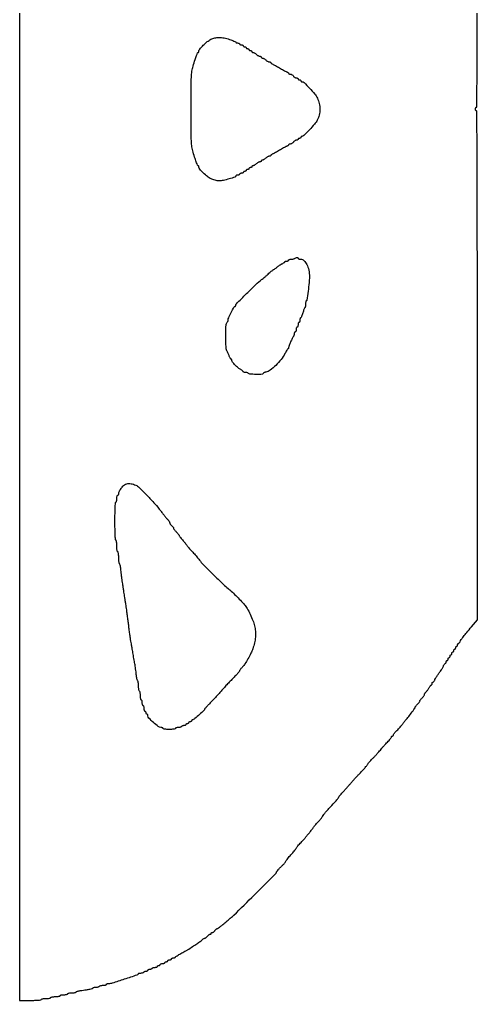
# Model space of a CAD drawing. Extents: x 0 to 485, y 25 to 1913.
# Drawn here: x 0 to 485, y 25 to 1064 of the extents above; entities that cross this region are included whole.
import ezdxf

# ---------------------------------------------------------------- set-up
doc = ezdxf.new("R2010")
doc.units = 0

msp = doc.modelspace()

# ---------------------------------------------------------------- linework, layer by layer
msp.add_lwpolyline([(0, 1913), (0, 969), (0, 25), (11.5, 25, 0.00681), (16.244636, 25.064625, 0.014876), (19.875, 25.271739, 0.010078), (22.617971, 25.566068, 0.377473), (23, 26, -0.322437), (23.280551, 26.389817, -0.031449), (24.46875, 26.70625, -0.03053), (26.083446, 26.927795, -0.01883), (28, 27, 0.01883), (29.916554, 27.072205, 0.03053), (31.53125, 27.29375, 0.031449), (32.719449, 27.610183, 0.322437), (33, 28, -0.322437), (33.280551, 28.389817, -0.031449), (34.46875, 28.70625, -0.03053), (36.083446, 28.927795, -0.01883), (38, 29, 0.01883), (39.916554, 29.072205, 0.03053), (41.53125, 29.29375, 0.031449), (42.719449, 29.610183, 0.322437), (43, 30, -0.295869), (43.251055, 30.387127, -0.04382), (44.175, 30.70625, -0.037669), (45.467056, 30.92761, -0.023598), (47, 31, 0.023598), (48.532944, 31.07239, 0.037669), (49.825, 31.29375, 0.04382), (50.748945, 31.612873, 0.295869), (51, 32, -0.31052), (51.267028, 32.388512, -0.036969), (52.321875, 32.70625, -0.033738), (53.775243, 32.927717, -0.020945), (55.5, 33, 0.018816), (57.2249, 33.064934, 0.030508), (58.678125, 33.264171, 0.03141), (59.747613, 33.548732, 0.32252), (60, 33.899306, -0.286345), (60.238615, 34.2818, -0.030669), (61.248437, 34.701557, -0.030363), (62.621338, 35.084356, -0.019538), (64.25, 35.367516, 0.002795), (70.904818, 36.29623, 0.014641), (74.545865, 36.934481, 0.021698), (76.76345, 37.491755, 0.183942), (77.565285, 38.105633, -0.154257), (77.966231, 38.45104, -0.037589), (78.802241, 38.73728, -0.034995), (79.856191, 38.934267, -0.028711), (81, 39, 0.032024), (82.14853, 39.073638, 0.037579), (83.216936, 39.29375, 0.04093), (84.068924, 39.614552, 0.144823), (84.5, 40, -0.159713), (84.95866, 40.386693, -0.035556), (85.947275, 40.70625, -0.033489), (87.196361, 40.926586, -0.026918), (88.559017, 41, 0.027497), (89.877484, 41.072564, 0.043243), (90.989211, 41.29375, 0.053437), (91.770364, 41.614478, 0.275259), (92, 42, -0.242191), (92.196933, 42.382718, -0.068935), (92.807812, 42.702834, -0.052799), (93.696681, 42.919914, -0.034579), (94.75, 42.988372, 0.077473), (98.522754, 43.560143, 0.00338), (111.244019, 47.660453, 0.001571), (124.602074, 52.112515, 0.211263), (125.833333, 53.239602, -0.179462), (126.116918, 53.533065, -0.043021), (126.76131, 53.776633, -0.038805), (127.59727, 53.944195, -0.030071), (128.524316, 54, 0.038918), (129.472092, 54.073882, 0.042177), (130.370954, 54.29375, 0.046287), (131.098224, 54.615662, 0.127689), (131.5, 55, -0.111412), (131.876024, 55.383556, -0.050262), (132.50665, 55.70625, -0.046318), (133.270704, 55.925923, -0.046881), (134.059017, 56, 0.049547), (134.801778, 56.073784, 0.069539), (135.429836, 56.29375, 0.089706), (135.852535, 56.618213, 0.186414), (136, 57, -0.186414), (136.147465, 57.381787, -0.089706), (136.570164, 57.70625, -0.069539), (137.198222, 57.926216, -0.049547), (137.940983, 58, 0.046881), (138.729296, 58.074077, 0.046318), (139.49335, 58.29375, 0.050262), (140.123976, 58.616444, 0.111412), (140.5, 59, -0.130646), (140.906663, 59.384508, -0.045439), (141.653525, 59.70625, -0.041396), (142.57934, 59.926158, -0.037634), (143.559017, 60, 0.039081), (144.49372, 60.07317, 0.058208), (145.282961, 60.29375, 0.076538), (145.820624, 60.617207, 0.222681), (146, 61, -0.148195), (146.115568, 61.381354, -0.098894), (146.440625, 61.70625, -0.082425), (146.926543, 61.925306, -0.064853), (147.5, 62, 0.064853), (148.073457, 62.074694, 0.082425), (148.559375, 62.29375, 0.098894), (148.884432, 62.618646, 0.148195), (149, 63, -0.226478), (149.182831, 63.382936, -0.074992), (149.734375, 63.70625, -0.057076), (150.542644, 63.926884, -0.038131), (151.5, 64, 0.038131), (152.457356, 64.073116, 0.057076), (153.265625, 64.29375, 0.074992), (153.817169, 64.617064, 0.226478), (154, 65, -0.148195), (154.115568, 65.381354, -0.098894), (154.440625, 65.70625, -0.082425), (154.926543, 65.925306, -0.064853), (155.5, 66, 0.064853), (156.073457, 66.074694, 0.082425), (156.559375, 66.29375, 0.098894), (156.884432, 66.618646, 0.148195), (157, 67, -0.191087), (157.151477, 67.381882, -0.088204), (157.5875, 67.70625, -0.068025), (158.234582, 67.926307, -0.048028), (159, 68, 0.048028), (159.765418, 68.073693, 0.068025), (160.4125, 68.29375, 0.088204), (160.848523, 68.618118, 0.191087), (161, 69, -0.184457), (161.145793, 69.38175, -0.090315), (161.563021, 69.70625, -0.070178), (162.183242, 69.926177, -0.050201), (162.916667, 70, 0.042456), (163.674665, 70.064479, 0.050093), (164.368229, 70.256295, 0.057488), (164.90246, 70.537671, 0.152731), (165.166667, 70.872494, -0.148167), (165.529298, 71.340581, -0.009339), (166.985073, 72.333961, -0.013098), (168.800252, 73.456681, -0.00932), (170.888902, 74.622494, 0.001964), (173.070193, 75.798272, 0.002178), (175.168075, 76.951622, 0.002017), (176.949748, 77.950688, 0.011296), (177.888902, 78.510688, 0.003974), (183.203957, 81.904138, 0.006022), (187.767192, 84.947674, 0.006141), (191.381394, 87.487392, 0.031311), (193.279447, 89.045718, -0.023636), (194.162587, 89.793755, -0.02641), (195.081318, 90.42593, -0.027063), (195.912149, 90.875262, -0.110865), (196.467802, 91, 0.128378), (196.985296, 91.135096, 0.039468), (197.661541, 91.5875, 0.036577), (198.367927, 92.234606, 0.032893), (199, 93, -0.038332), (199.646083, 93.765268, -0.039803), (200.393849, 94.4125, -0.043072), (201.128761, 94.860855, -0.115942), (201.720759, 95, 0.07663), (202.209482, 95.075344, 0.089631), (202.624223, 95.29375, 0.10076), (202.901479, 95.618634, 0.127083), (203, 96, -0.127083), (203.098521, 96.381366, -0.10076), (203.375777, 96.70625, -0.089631), (203.790518, 96.924656, -0.07663), (204.279241, 97, 0.115942), (204.871239, 97.139145, 0.043072), (205.606151, 97.5875, 0.039803), (206.353917, 98.234732, 0.038332), (207, 99, -0.023368), (207.608197, 99.765712, -0.029286), (208.243617, 100.4125, -0.029946), (208.823126, 100.877148, -0.155219), (209.209328, 101, 0.147339), (210.044553, 101.251585, 0.016611), (211.675159, 102.411674, 0.01207), (214.141951, 104.389091, 0.002487), (218.387125, 108, -0.002335), (220.04766, 109.413305, -0.002574), (221.668516, 110.765625, -0.002394), (223.064496, 111.906995, -0.013108), (223.837495, 112.5, 0.038248), (226.930771, 115.130013, 0.000337), (248.804307, 136.845129, 0.000074), (271.668693, 159.581286, 0.199605), (272, 160.378129, -0.164144), (272.30855, 161.292681, -0.012823), (273.943891, 163.329841, -0.01707), (276.017361, 165.618067, -0.014592), (278.350532, 167.886249, 0.020856), (279.537887, 169.069812, 0.01558), (280.748528, 170.466586, 0.015815), (281.808036, 171.856411, 0.034279), (282.511047, 173, -0.039406), (283.310331, 174.270843, -0.010418), (284.784383, 176.166096, -0.010506), (286.557418, 178.258866, -0.010621), (288.410514, 180.267559, 0.009831), (290.16871, 182.167356, 0.013912), (291.651839, 183.93097, 0.009969), (292.802888, 185.440517, 0.159206), (293, 186.043875, -0.157797), (293.192195, 186.637704, -0.011404), (294.248437, 188.030495, -0.015086), (295.621966, 189.655229, -0.010803), (297.25, 191.390286, 0.003787), (298.987109, 193.190295, 0.003817), (300.692187, 195.011755, 0.003724), (302.153754, 196.621057, 0.015371), (303, 197.627514, -0.00203), (303.747744, 198.566579, -0.000781), (304.79375, 199.865171, -0.000773), (305.932942, 201.270494, -0.000952), (307, 202.577587, 0.004925), (308.102775, 203.950557, 0.003186), (309.353125, 205.560054, 0.003203), (310.554872, 207.148475, 0.006053), (311.5, 208.446984, -0.014865), (312.488362, 209.755783, -0.007067), (313.833678, 211.383603, -0.006998), (315.289088, 213.04705, -0.009859), (316.635926, 214.485534, 0.013332), (317.922571, 215.878998, 0.011615), (319.19534, 217.403427, 0.011759), (320.282157, 218.836264, 0.033515), (320.945182, 219.897573, -0.042284), (322.148839, 221.751223, -0.013607), (324.231313, 224.286557, -0.007942), (327.619964, 228.067499, -0.001616), (333.75, 234.6496, 0.007681), (335.378412, 236.441189, 0.011228), (336.751562, 238.071767, 0.006859), (337.84331, 239.467685, 0.163949), (338, 239.932702, -0.16182), (338.155309, 240.400015, -0.006637), (339.248438, 241.82315, -0.010971), (340.621583, 243.486186, -0.007502), (342.25, 245.316275, 0.002022), (344.167131, 247.42386, 0.001215), (346.426563, 249.94028, 0.001216), (348.661553, 252.453954, 0.002123), (350.5, 254.549654, -0.003748), (352.421909, 256.72618, -0.001755), (354.940625, 259.516077, -0.001739), (357.602016, 262.422918, -0.002439), (360, 264.99852, 0.002653), (364.22267, 269.537856, 0.008928), (366.915976, 272.571063, 0.007261), (368.736259, 274.759864, 0.171454), (369, 275.506384, -0.181562), (369.118622, 275.822288, -0.002701), (370.450808, 277.329537, -0.006936), (372.045943, 279.065681, -0.004478), (373.93892, 281.033872, 0.005956), (376.071915, 283.264787, 0.004297), (378.399662, 285.801554, 0.00434), (380.571347, 288.2519, 0.009391), (382.18892, 290.181265, -0.008503), (383.761395, 292.063622, -0.004471), (385.775808, 294.351642, -0.004447), (387.881647, 296.65919, -0.006825), (389.75, 298.616031, 0.011006), (391.37801, 300.349937, 0.015322), (392.751563, 301.976518, 0.011705), (393.805801, 303.371371, 0.157226), (394, 303.973684, -0.096416), (394.076245, 304.365406, -0.09729), (394.29375, 304.69852, -0.098538), (394.6184, 304.921552, -0.101724), (395, 305, 0.107021), (395.381532, 305.08261, 0.099487), (395.70625, 305.31678, 0.09588), (395.923949, 305.666715, 0.091591), (396, 306.078401, -0.153744), (396.191757, 306.687287, -0.015566), (397.111029, 307.918553, -0.018337), (398.333631, 309.343482, -0.013612), (399.782227, 310.828401, 0.012783), (401.407908, 312.489326, 0.008797), (403.167548, 314.449593, 0.008875), (404.795098, 316.396958, 0.017837), (405.995512, 318, -0.006882), (407.006279, 319.413287, -0.007375), (408.032965, 320.765625, -0.00704), (408.947811, 321.901134, -0.034183), (409.517698, 322.5, 0.043719), (411.308864, 324.45549, 0.004966), (414.913447, 329.254073, 0.002031), (418.690334, 334.431327, 0.157842), (419, 335.387826, -0.152123), (419.12477, 335.788433, -0.014719), (419.734375, 336.618753, -0.017628), (420.542479, 337.582096, -0.01304), (421.5, 338.590909, 0.016788), (422.457284, 339.614727, 0.02138), (423.265625, 340.62358, 0.019947), (423.859613, 341.50525, 0.139131), (424, 342, -0.139131), (424.140387, 342.49475, -0.019947), (424.734375, 343.37642, -0.02138), (425.542716, 344.385273, -0.016788), (426.5, 345.409091, 0.021612), (427.457036, 346.452642, 0.025505), (428.265625, 347.5208, 0.025656), (428.845883, 348.476504, 0.124224), (429, 349.08725, -0.105017), (429.119728, 349.651001, -0.035652), (429.516068, 350.394405, -0.033606), (430.084521, 351.176894, -0.03283), (430.756828, 351.882705, 0.033499), (431.531017, 352.697653, 0.016269), (432.412407, 353.832732, 0.016056), (433.256847, 355.078771, 0.022277), (433.925808, 356.25, -0.022283), (434.527331, 357.303134, -0.030191), (435.167252, 358.192187, -0.030657), (435.76224, 358.836608, -0.193348), (436.16898, 359, 0.175242), (436.486095, 359.114665, 0.093006), (436.755888, 359.440625, 0.073221), (436.938489, 359.926133, 0.05344), (437, 360.5, -0.05344), (437.061511, 361.073867, -0.073221), (437.244112, 361.559375, -0.093006), (437.513905, 361.885335, -0.175242), (437.83102, 362, 0.193661), (438.237359, 362.163516, 0.030769), (438.830531, 362.807812, 0.030271), (439.468013, 363.696865, 0.022334), (440.066647, 364.75, -0.017558), (441.46423, 367.264243, -0.010245), (443.30503, 370.181283, -0.009988), (445.172011, 372.890411, -0.029754), (446.593401, 374.637842, 0.0452), (447.099399, 375.300667, 0.01386), (447.741004, 376.385831, 0.013747), (448.395201, 377.646265, 0.014641), (448.964721, 378.914829, -0.022715), (449.518289, 380.096434, -0.031641), (450.125364, 381.093731, -0.032626), (450.703832, 381.815992, -0.210601), (451.12132, 382, 0.166853), (451.456528, 382.115064, 0.095179), (451.741888, 382.440625, 0.076039), (451.934793, 382.92625, 0.056643), (452, 383.5, -0.064853), (452.074694, 384.073457, -0.082425), (452.29375, 384.559375, -0.098894), (452.618646, 384.884432, -0.148195), (453, 385, 0.148195), (453.381354, 385.115568, 0.098894), (453.70625, 385.440625, 0.082425), (453.925306, 385.926543, 0.064853), (454, 386.5, -0.064853), (454.074694, 387.073457, -0.082425), (454.29375, 387.559375, -0.098894), (454.618646, 387.884432, -0.148195), (455, 388, 0.148195), (455.381354, 388.115568, 0.098894), (455.70625, 388.440625, 0.082425), (455.925306, 388.926543, 0.064853), (456, 389.5, -0.064853), (456.074694, 390.073457, -0.082425), (456.29375, 390.559375, -0.098894), (456.618646, 390.884432, -0.148195), (457, 391, 0.148195), (457.381354, 391.115568, 0.098894), (457.70625, 391.440625, 0.082425), (457.925306, 391.926543, 0.064853), (458, 392.5, -0.064853), (458.074694, 393.073457, -0.082425), (458.29375, 393.559375, -0.098894), (458.618646, 393.884432, -0.148195), (459, 394, 0.148195), (459.381354, 394.115568, 0.098894), (459.70625, 394.440625, 0.082425), (459.925306, 394.926543, 0.064853), (460, 395.5, -0.064853), (460.074694, 396.073457, -0.082425), (460.29375, 396.559375, -0.098894), (460.618646, 396.884432, -0.148195), (461, 397, 0.148195), (461.381354, 397.115568, 0.098894), (461.70625, 397.440625, 0.082425), (461.925306, 397.926543, 0.064853), (462, 398.5, -0.064853), (462.074694, 399.073457, -0.082425), (462.29375, 399.559375, -0.098894), (462.618646, 399.884432, -0.148195), (463, 400, 0.148195), (463.381354, 400.115568, 0.098894), (463.70625, 400.440625, 0.082425), (463.925306, 400.926543, 0.064853), (464, 401.5, -0.054525), (464.062762, 402.073827, -0.074197), (464.248861, 402.559375, -0.093793), (464.523936, 402.885184, -0.172323), (464.847186, 403, 0.160737), (465.234635, 403.127858, 0.046361), (465.710712, 403.554039, 0.041464), (466.189277, 404.164204, 0.03396), (466.597186, 404.886089, -0.040916), (467.893457, 407.107503, -0.012101), (470.228667, 410.282136, -0.008929), (473.670079, 414.570453, -0.003151), (478.75, 420.596299), (485, 427.915998), (485, 697.457999, 0.000241), (484.942674, 816.505777, 0.000687), (484.749073, 899.3645, 0.000027), (484.496338, 966.505554, 0.413096), (484, 967, -0.191087), (483.618118, 967.151477, -0.088204), (483.29375, 967.5875, -0.068025), (483.073693, 968.234582, -0.048028), (483, 969, -0.048028), (483.073693, 969.765418, -0.068025), (483.29375, 970.4125, -0.088204), (483.618118, 970.848523, -0.191087), (484, 971, 0.413096), (484.496338, 971.494446, 0.000027), (484.749073, 1038.6355, 0.000687), (484.942674, 1121.494223, 0.000241)], format="xyb")
for points in [[(222.479001, 1042.859307, -0.011137), (224.978311, 1041.976711, -0.017362), (227.084457, 1041.095021, -0.011794), (228.741259, 1040.284927, -0.280109), (229, 1039.859307, 0.215098), (229.14827, 1039.530596, 0.079545), (229.5875, 1039.252421, 0.0605), (230.23425, 1039.062972, 0.041049), (231, 1039, -0.048028), (231.765418, 1038.926307, -0.068025), (232.4125, 1038.70625, -0.088204), (232.848523, 1038.381882, -0.191087), (233, 1038, 0.191087), (233.151477, 1037.618118, 0.088204), (233.5875, 1037.29375, 0.068025), (234.234582, 1037.073693, 0.048028), (235, 1037, -0.048028), (235.765418, 1036.926307, -0.068025), (236.4125, 1036.70625, -0.088204), (236.848523, 1036.381882, -0.191087), (237, 1036, 0.148195), (237.115568, 1035.618646, 0.098894), (237.440625, 1035.29375, 0.082425), (237.926543, 1035.074694, 0.064853), (238.5, 1035, -0.064853), (239.073457, 1034.925306, -0.082425), (239.559375, 1034.70625, -0.098894), (239.884432, 1034.381354, -0.148195), (240, 1034, 0.148195), (240.115568, 1033.618646, 0.098894), (240.440625, 1033.29375, 0.082425), (240.926543, 1033.074694, 0.064853), (241.5, 1033, -0.064853), (242.073457, 1032.925306, -0.082425), (242.559375, 1032.70625, -0.098894), (242.884432, 1032.381354, -0.148195), (243, 1032, 0.148195), (243.115568, 1031.618646, 0.098894), (243.440625, 1031.29375, 0.082425), (243.926543, 1031.074694, 0.064853), (244.5, 1031, -0.064853), (245.073457, 1030.925306, -0.082425), (245.559375, 1030.70625, -0.098894), (245.884432, 1030.381354, -0.148195), (246, 1030, 0.130232), (246.101042, 1029.618647, 0.100668), (246.385235, 1029.29375, 0.088576), (246.810359, 1029.07524, 0.07466), (247.311439, 1029, -0.101307), (247.95967, 1028.867297, -0.030131), (248.868249, 1028.4125, -0.028874), (249.851416, 1027.765446, -0.027562), (250.769625, 1027, 0.032092), (251.70485, 1026.23461, 0.031223), (252.738674, 1025.5875, 0.032799), (253.717917, 1025.136887, 0.091681), (254.458187, 1025, -0.063011), (255.047695, 1024.925413, -0.081094), (255.547092, 1024.70625, -0.098266), (255.881274, 1024.381371, -0.152058), (256, 1024, 0.130232), (256.101042, 1023.618647, 0.100668), (256.385235, 1023.29375, 0.088576), (256.810359, 1023.07524, 0.07466), (257.311439, 1023, -0.101307), (257.95967, 1022.867297, -0.030131), (258.868249, 1022.4125, -0.028874), (259.851416, 1021.765446, -0.027562), (260.769625, 1021, 0.032092), (261.70485, 1020.23461, 0.031223), (262.738674, 1019.5875, 0.032799), (263.717917, 1019.136887, 0.091681), (264.458187, 1019, -0.048666), (265.048229, 1018.942433, -0.068667), (265.547092, 1018.770651, -0.088851), (265.883066, 1018.517364, -0.189101), (266, 1018.219238, 0.209533), (266.163339, 1017.846582, 0.032077), (266.807813, 1017.324905, 0.031267), (267.696763, 1016.775178, 0.022473), (268.75, 1016.271091, -0.019248), (270.141079, 1015.6163, -0.006127), (272.160937, 1014.537156, -0.006105), (274.384023, 1013.278586, -0.006768), (276.5, 1012.007637, 0.006692), (278.542594, 1010.780347, 0.007459), (280.545313, 1009.652891, 0.006953), (282.278034, 1008.742174, 0.03849), (283.25, 1008.339152, -0.042705), (283.919617, 1008.054872, -0.051806), (284.485937, 1007.675395, -0.060306), (284.874993, 1007.263138, -0.16035), (285, 1006.883369, 0.192192), (285.134651, 1006.546005, 0.087839), (285.522652, 1006.25949, 0.06767), (286.098294, 1006.06508, 0.047678), (286.779241, 1006, -0.091287), (287.565449, 1005.855253, -0.047927), (288.459276, 1005.4125, -0.045499), (289.316802, 1004.765149, -0.052224), (290, 1004, 0.052224), (290.683198, 1003.234851, 0.045499), (291.540724, 1002.5875, 0.047927), (292.434551, 1002.144747, 0.091287), (293.220759, 1002, -0.054248), (293.901422, 1001.925933, -0.073949), (294.477348, 1001.70625, -0.093597), (294.863853, 1001.381567, -0.173062), (295, 1001, 0.148195), (295.115568, 1000.618646, 0.098894), (295.440625, 1000.29375, 0.082425), (295.926543, 1000.074694, 0.064853), (296.5, 1000, -0.064853), (297.073457, 999.925306, -0.082425), (297.559375, 999.70625, -0.098894), (297.884432, 999.381354, -0.148195), (298, 999, 0.100728), (298.077666, 998.618386, 0.098327), (298.298611, 998.29375, 0.097538), (298.628569, 998.076281, 0.097374), (299.016547, 998, -0.19578), (301.300957, 997.069862, -0.009513), (307.166767, 991.12173, -0.015485), (312.665214, 984.958268, -0.058859), (315.487038, 980.650168, -0.061812), (317.480763, 974.993073, -0.054813), (318.140726, 968.781762, -0.055577), (317.435967, 962.664455, -0.068032), (315.401495, 957.285483, -0.051849), (312.477861, 953.021681, -0.013737), (306.952421, 946.873855, -0.007663), (301.054494, 940.851111, -0.197651), (298.985541, 940, 0.100537), (298.609442, 939.923604, 0.098285), (298.289503, 939.70625, 0.097585), (298.075185, 939.38166, 0.09756), (298, 939, -0.148195), (297.884432, 938.618646, -0.098894), (297.559375, 938.29375, -0.082425), (297.073457, 938.074694, -0.064853), (296.5, 938, 0.064853), (295.926543, 937.925306, 0.082425), (295.440625, 937.70625, 0.098894), (295.115568, 937.381354, 0.148195), (295, 937, -0.173062), (294.863853, 936.618433, -0.093597), (294.477348, 936.29375, -0.073949), (293.901422, 936.074067, -0.054248), (293.220759, 936, 0.091287), (292.434551, 935.855253, 0.047927), (291.540724, 935.4125, 0.045499), (290.683198, 934.765149, 0.052224), (290, 934, -0.052224), (289.316802, 933.234851, -0.045499), (288.459276, 932.5875, -0.047927), (287.565449, 932.144747, -0.091287), (286.779241, 932, 0.047678), (286.098294, 931.93492, 0.06767), (285.522652, 931.74051, 0.087839), (285.134651, 931.453995, 0.192192), (285, 931.116631, -0.16035), (284.874993, 930.736862, -0.060306), (284.485937, 930.324605, -0.051806), (283.919617, 929.945128, -0.042705), (283.25, 929.660848, 0.03849), (282.278034, 929.257826, 0.006953), (280.545313, 928.347109, 0.007459), (278.542594, 927.219653, 0.006692), (276.5, 925.992363, -0.006768), (274.384023, 924.721414, -0.006105), (272.160937, 923.462844, -0.006127), (270.141079, 922.3837, -0.019248), (268.75, 921.728909, 0.022473), (267.696763, 921.224822, 0.031267), (266.807813, 920.675095, 0.032077), (266.163339, 920.153418, 0.209533), (266, 919.780762, -0.189101), (265.883066, 919.482636, -0.088851), (265.547092, 919.229349, -0.068667), (265.048229, 919.057567, -0.048666), (264.458187, 919, 0.091681), (263.717917, 918.863113, 0.032799), (262.738674, 918.4125, 0.031223), (261.70485, 917.76539, 0.032092), (260.769625, 917, -0.027562), (259.851416, 916.234554, -0.028874), (258.868249, 915.5875, -0.030131), (257.95967, 915.132703, -0.101307), (257.311439, 915, 0.07466), (256.810359, 914.92476, 0.088576), (256.385235, 914.70625, 0.100668), (256.101042, 914.381353, 0.130232), (256, 914, -0.152058), (255.881274, 913.618629, -0.098266), (255.547092, 913.29375, -0.081094), (255.047695, 913.074587, -0.063011), (254.458187, 913, 0.091681), (253.717917, 912.863113, 0.032799), (252.738674, 912.4125, 0.031223), (251.70485, 911.76539, 0.032092), (250.769625, 911, -0.027562), (249.851416, 910.234554, -0.028874), (248.868249, 909.5875, -0.030131), (247.95967, 909.132703, -0.101307), (247.311439, 909, 0.07466), (246.810359, 908.92476, 0.088576), (246.385235, 908.70625, 0.100668), (246.101042, 908.381353, 0.130232), (246, 908, -0.148195), (245.884432, 907.618646, -0.098894), (245.559375, 907.29375, -0.082425), (245.073457, 907.074694, -0.064853), (244.5, 907, 0.064853), (243.926543, 906.925306, 0.082425), (243.440625, 906.70625, 0.098894), (243.115568, 906.381354, 0.148195), (243, 906, -0.148195), (242.884432, 905.618646, -0.098894), (242.559375, 905.29375, -0.082425), (242.073457, 905.074694, -0.064853), (241.5, 905, 0.064853), (240.926543, 904.925306, 0.082425), (240.440625, 904.70625, 0.098894), (240.115568, 904.381354, 0.148195), (240, 904, -0.148195), (239.884432, 903.618646, -0.098894), (239.559375, 903.29375, -0.082425), (239.073457, 903.074694, -0.064853), (238.5, 903, 0.064853), (237.926543, 902.925306, 0.082425), (237.440625, 902.70625, 0.098894), (237.115568, 902.381354, 0.148195), (237, 902, -0.191087), (236.848523, 901.618118, -0.088204), (236.4125, 901.29375, -0.068025), (235.765418, 901.073693, -0.048028), (235, 901, 0.048028), (234.234582, 900.926307, 0.068025), (233.5875, 900.70625, 0.088204), (233.151477, 900.381882, 0.191087), (233, 900, -0.191087), (232.848523, 899.618118, -0.088204), (232.4125, 899.29375, -0.068025), (231.765418, 899.073693, -0.048028), (231, 899, 0.041049), (230.23425, 898.937028, 0.0605), (229.5875, 898.747579, 0.079545), (229.14827, 898.469404, 0.215098), (229, 898.140693, -0.32225), (228.148507, 896.956724, -0.009761), (222.038573, 895.037862, -0.018318), (215.83881, 893.467036, -0.052928), (211.439163, 893, -0.035221), (209.370167, 893.145925, -0.02399), (207.052228, 893.588819, -0.023969), (204.783882, 894.252641, -0.034794), (202.864947, 895.068899, -0.04957), (199.019214, 897.538255, -0.024337), (194.634974, 901.372118, -0.018687), (190.81238, 905.344092, -0.18426), (190, 907.473684, 0.047515), (189.944362, 908.057838, 0.067504), (189.778128, 908.551645, 0.087668), (189.533157, 908.884533, 0.192707), (189.24469, 909, -0.297403), (188.540214, 909.459684, -0.013801), (187.411067, 912.230971, -0.013816), (185.943064, 916.493456, -0.003497), (183.798289, 923.5, -0.036669), (182.614654, 928.874917, -0.024396), (182.017967, 935.158968, -0.010362), (181.761443, 945.351096, -0.00111), (181.708945, 969, -0.00111), (181.761443, 992.648904, -0.010362), (182.017967, 1002.841032, -0.024396), (182.614654, 1009.125083, -0.036669), (183.798289, 1014.5, -0.003497), (185.943064, 1021.506544, -0.013816), (187.411067, 1025.769029, -0.013801), (188.540214, 1028.540316, -0.297403), (189.24469, 1029, 0.192707), (189.533157, 1029.115467, 0.087668), (189.778128, 1029.448355, 0.067504), (189.944362, 1029.942162, 0.047515), (190, 1030.526316, -0.183516), (190.788354, 1032.601898, -0.017797), (194.567128, 1036.565145, -0.023557), (198.880438, 1040.3983, -0.048538), (202.646902, 1042.879022, -0.067805), (206.730283, 1044.369657, -0.053955), (211.3996, 1044.870298, -0.047184), (216.6519, 1044.368277, -0.031912)], [(295, 811, 0.234722), (295.190415, 810.616728, 0.071551), (295.773635, 810.29375, 0.054649), (296.624997, 810.073006, 0.036143), (297.633651, 810, -0.191498), (301.207434, 808.57915, -0.087914), (304.246002, 804.485991, -0.06787), (306.308993, 798.417188, -0.048074), (307, 791.246849, -0.023911), (306.709628, 785.178259, -0.007618), (305.708697, 776.186427, -0.001781), (304.455328, 766.573773, -0.375712), (303.799533, 766, 0.305134), (303.489333, 765.791259, 0.039483), (303.234863, 764.989211, 0.035182), (303.057823, 763.877822, 0.021912), (303, 762.559017, -0.021655), (302.941335, 761.205111, -0.028599), (302.76442, 759.983227, -0.028641), (302.509649, 759.018676, -0.177252), (302.198027, 758.622387, 0.14965), (301.817484, 758.188618, 0.012297), (301.226612, 756.784972, 0.015616), (300.603836, 755.038953, 0.011382), (300.017256, 753.06337, -0.014112), (299.429549, 751.12289, -0.021816), (298.802832, 749.487365, -0.017612), (298.205679, 748.234495, -0.279667), (297.819229, 748, 0.257544), (297.504312, 747.826266, 0.061544), (297.240649, 747.265625, 0.048134), (297.05959, 746.457738, 0.031079), (297, 745.5, -0.038131), (296.926884, 744.542644, -0.057076), (296.70625, 743.734375, -0.074992), (296.382936, 743.182831, -0.226478), (296, 743, 0.226478), (295.617064, 742.817169, 0.074992), (295.29375, 742.265625, 0.057076), (295.073116, 741.457356, 0.038131), (295, 740.5, -0.038131), (294.926884, 739.542644, -0.057076), (294.70625, 738.734375, -0.074992), (294.382936, 738.182831, -0.226478), (294, 738, 0.226478), (293.617064, 737.817169, 0.074992), (293.29375, 737.265625, 0.057076), (293.073116, 736.457356, 0.038131), (293, 735.5, -0.038131), (292.926884, 734.542644, -0.057076), (292.70625, 733.734375, -0.074992), (292.382936, 733.182831, -0.226478), (292, 733, 0.149454), (291.618641, 732.883405, 0.098698), (291.29375, 732.555389, 0.081991), (291.074659, 732.065097, 0.064244), (291, 731.486431, -0.048334), (290.931788, 730.782455, -0.023747), (290.717023, 729.907397, -0.023311), (290.405567, 729.012061, -0.031289), (290.036674, 728.236431, 0.015991), (288.389219, 725.02919, 0.010722), (286.703853, 721.266307, 0.007198), (285.262678, 717.712465, 0.092983), (285, 716.312171, -0.055103), (284.944388, 715.80908, -0.073634), (284.779688, 715.380883, -0.09208), (284.536227, 715.090564, -0.168721), (284.25, 714.984451, 0.238003), (283.852466, 714.77341, 0.011731), (282.999098, 713.504326, 0.016867), (282.039996, 711.885223, 0.011178), (281.044802, 709.967562, -0.053706), (277.202873, 703.889099, -0.032662), (271.489128, 697.584416, -0.031911), (265.429945, 692.424372, -0.109858), (260.75, 690.318769, 0.028712), (259.696784, 690.037059, 0.041195), (258.807813, 689.660045, 0.047714), (258.180388, 689.250044, 0.227989), (258, 688.875, -0.408026), (257.205104, 688.063094, -0.007309), (250.534424, 688.019377, -0.008283), (243.897113, 688.182891, -0.248967), (242.5, 689, 0.130646), (242.093337, 689.384508, 0.045439), (241.346475, 689.70625, 0.041396), (240.42066, 689.926158, 0.037634), (239.440983, 690, -0.032317), (238.505917, 690.0605, -0.04977), (237.717039, 690.244112, -0.064153), (237.171563, 690.511836, -0.251723), (237, 690.83102, 0.193262), (236.836642, 691.23787, 0.030627), (236.192187, 691.83336, 0.030169), (235.303134, 692.473953, 0.022269), (234.25, 693.076274, -0.057157), (231.519079, 694.901562, -0.025401), (228.357665, 697.871431, -0.020461), (225.615124, 700.967502, -0.172688), (225, 702.695417, 0.055999), (224.943934, 703.194441, 0.075488), (224.777958, 703.616779, 0.094779), (224.532489, 703.899986, 0.168485), (224.244111, 704, -0.228521), (223.87655, 704.177247, -0.025504), (223.320181, 704.954687, -0.026938), (222.723995, 706.004975, -0.018634), (222.160278, 707.25, 0.004039), (221.566722, 708.669799, 0.002877), (220.879856, 710.250976, 0.002904), (220.207208, 711.751695, 0.00619), (219.666167, 712.90226, -0.106742), (218.663335, 717.013401, -0.007858), (218.536572, 728.681771, -0.005464), (218.726, 740.684436, -0.19198), (219.813261, 743.213261, 0.050294), (220.267512, 743.769403, 0.038053), (220.651395, 744.458406, 0.03897), (220.914187, 745.168711, 0.069223), (221, 745.785568, -0.109599), (221.488431, 747.987059, -0.007943), (224.227661, 753.621092, -0.004581), (227.228761, 759.419742, -0.277847), (228.192354, 760, 0.144363), (228.500344, 760.090818, 0.099437), (228.762754, 760.346141, 0.083745), (228.939585, 760.727916, 0.066764), (229, 761.178353, -0.198285), (229.634203, 762.714694, -0.001236), (240.424625, 773.503833, -0.004888), (250.442503, 783.278115, -0.025389), (256.28727, 788.327817, 0.007397), (257.983357, 789.689796, 0.003595), (260.111544, 791.477104, 0.003564), (262.300662, 793.369688, 0.005135), (264.208306, 795.077817, -0.006439), (265.895644, 796.580773, -0.009588), (267.413441, 797.847859, -0.005179), (268.715755, 798.871339, -0.165415), (269.094017, 799, 0.147304), (269.454455, 799.108543, 0.009482), (270.367671, 799.738646, 0.013199), (271.438115, 800.551274, 0.009414), (272.594461, 801.514539, -0.018817), (273.907675, 802.567296, -0.013337), (275.45431, 803.65162, -0.013488), (276.989142, 804.609201, -0.027602), (278.25, 805.258651, 0.02139), (279.30327, 805.784732, 0.029841), (280.192187, 806.349078, 0.029977), (280.83988, 806.878507, 0.20938), (281, 807.244111, -0.235453), (281.144446, 807.533846, -0.071241), (281.5875, 807.777958, -0.054436), (282.234019, 807.944823, -0.035971), (283, 808, 0.048028), (283.765418, 808.073693, 0.068025), (284.4125, 808.29375, 0.088204), (284.848523, 808.618118, 0.191087), (285, 809, -0.240619), (285.196513, 809.384706, -0.068254), (285.807813, 809.710748, -0.052525), (286.696704, 809.936515, -0.034565), (287.75, 810.015313, 0.030314), (288.912899, 810.092383, 0.025227), (290.132812, 810.310881, 0.025965), (291.231737, 810.626398, 0.06063), (292, 811, -0.031558), (293.301377, 811.729028, -0.112355), (294.227035, 811.939692, -0.234725), (294.775753, 811.667076, -0.163584)], [(123, 570.684428, -0.083863), (126.764094, 568.090506, -0.007366), (134.977684, 559.875982, -0.010575), (143.270587, 550.964504, -0.020176), (149.4817, 543.407627, 0.004009), (151.901567, 540.261384, 0.004841), (154.225714, 537.347785, 0.004141), (156.224726, 534.932098, 0.03261), (157.2317, 533.882705, -0.038897), (157.908345, 533.159594, -0.036536), (158.480562, 532.325731, -0.038686), (158.876012, 531.509269, -0.093701), (159, 530.853464, 0.108353), (159.141194, 530.209565, 0.044932), (159.5875, 529.432831, 0.041686), (160.234793, 528.655949, 0.042098), (161, 528, -0.034062), (161.765363, 527.364939, -0.037324), (162.4125, 526.649718, -0.040344), (162.863901, 525.961046, -0.125545), (163, 525.427555, 0.134328), (163.168959, 524.809997, 0.019584), (163.88125, 523.706694, 0.020978), (164.851283, 522.44223, 0.016599), (166, 521.157416, -0.007381), (167.149511, 519.918456, -0.010869), (168.11875, 518.794156, -0.006408), (168.893121, 517.830493, -0.167567), (169, 517.520533, 0.152424), (169.150453, 517.038465, 0.013396), (169.914659, 515.994352, 0.009159), (171.263169, 514.316284, 0.001349), (174.062362, 510.979129, -0.007791), (174.797896, 510.078931, -0.003523), (175.734961, 508.877606, -0.003486), (176.70633, 507.595645, -0.004761), (177.562362, 506.426321, 0.017516), (178.579889, 505.108286, 0.006373), (180.109792, 503.311006, 0.00631), (181.834855, 501.385619, 0.007491), (183.513527, 499.612982, -0.008883), (185.214223, 497.807041, -0.006853), (187.006122, 495.780079, -0.006935), (188.628362, 493.839745, -0.016433), (189.767195, 492.340478, 0.03927), (193.509803, 487.854015, 0.00293), (204.709983, 476.523428, 0.003264), (215.964334, 465.416668, 0.032537), (220.996836, 461.115358, -0.026369), (224.231919, 458.418595, -0.00733), (229.008448, 453.857947, -0.007657), (234.022966, 448.774175, -0.010978), (238.296391, 444.105926, -0.052008), (241.060287, 440.196477, -0.016813), (244.324581, 433.893287, -0.017282), (247.231789, 427.198236, -0.036714), (248.909542, 421.80718, -0.04014), (249.781029, 415.964975, -0.03552), (249.761532, 409.811113, -0.034716), (248.860388, 403.578155, -0.034237), (247.103148, 397.5, -0.026934), (245.002106, 392.581881, -0.014524), (241.919813, 386.756085, -0.013659), (238.682902, 381.392652, -0.052413), (236.25, 378.353422, 0.014046), (235.005321, 377.021855, 0.018643), (233.954688, 375.73927, 0.01617), (233.168742, 374.630627, 0.147137), (233, 374.069624, -0.179563), (232.760781, 373.424985, -0.003357), (230.351137, 370.663098, -0.007764), (227.438573, 367.470951, -0.00506), (223.982595, 363.873043, 0.003339), (220.366517, 360.134312, 0.003812), (216.958227, 356.508055, 0.003454), (214.111138, 353.389295, 0.021461), (212.732595, 351.719244, -0.019773), (211.426751, 350.126348, -0.004218), (209.026137, 347.468928, -0.004404), (206.189355, 344.43551, -0.004179), (203.25, 341.39862, 0.003951), (200.471093, 338.530119, 0.006176), (198.129687, 336.013167, 0.00215), (196.156449, 333.819865, 0.184122), (196, 333.409416, -0.208139), (195.474817, 332.202454, -0.004445), (190.594013, 327.736253, -0.007136), (185.790385, 323.540885, -0.099402), (183.788158, 322.432764, 0.0444), (183.103989, 322.146664, 0.053356), (182.525271, 321.757984, 0.062148), (182.128607, 321.331018, 0.157403), (182, 320.932612, -0.15811), (181.884635, 320.576906, -0.097128), (181.559375, 320.273955, -0.079016), (181.073619, 320.069412, -0.060283), (180.5, 320, 0.064853), (179.926543, 319.925306, 0.082425), (179.440625, 319.70625, 0.098894), (179.115568, 319.381354, 0.148195), (179, 319, -0.148195), (178.884432, 318.618646, -0.098894), (178.559375, 318.29375, -0.082425), (178.073457, 318.074694, -0.064853), (177.5, 318, 0.064853), (176.926543, 317.925306, 0.082425), (176.440625, 317.70625, 0.098894), (176.115568, 317.381354, 0.148195), (176, 317, -0.186414), (175.852535, 316.618213, -0.089706), (175.429836, 316.29375, -0.069539), (174.801778, 316.073784, -0.049547), (174.059017, 316, 0.046881), (173.270704, 315.925923, 0.046318), (172.50665, 315.70625, 0.050262), (171.876024, 315.383556, 0.111412), (171.5, 315, -0.146547), (171.065839, 314.614422, -0.040338), (170.1996, 314.29375, -0.037109), (169.112115, 314.073612, -0.031397), (167.940983, 314, 0.032276), (166.81438, 313.9272, 0.049716), (165.863914, 313.70625, 0.064068), (165.206632, 313.384097, 0.251914), (165, 313, -0.345347), (164.685898, 312.599474, -0.022017), (163.125, 312.288462, -0.024301), (161.036573, 312.070361, -0.013867), (158.5, 312, -0.013867), (155.963427, 312.070361, -0.024301), (153.875, 312.288462, -0.022017), (152.314102, 312.599474, -0.345347), (152, 313, 0.217696), (151.825124, 313.382617, 0.078528), (151.305064, 313.70625, 0.05971), (150.540082, 313.926757, 0.040363), (149.634262, 314, -0.16778), (146.911899, 314.939976, -0.018413), (141.788742, 319.270491, -0.017473), (136.981353, 323.964952, -0.192926), (136, 326.413623, 0.061159), (135.925521, 327.02024, 0.079698), (135.70625, 327.534002, 0.097522), (135.381395, 327.877936, 0.156123), (135, 328, -0.148195), (134.618646, 328.115568, -0.098894), (134.29375, 328.440625, -0.082425), (134.074694, 328.926543, -0.064853), (134, 329.5, 0.064853), (133.925306, 330.073457, 0.082425), (133.70625, 330.559375, 0.098894), (133.381354, 330.884432, 0.148195), (133, 331, -0.254951), (132.615738, 331.209557, -0.06271), (132.29375, 331.88125, -0.048861), (132.072766, 332.850749, -0.031626), (132, 334, 0.031626), (131.927234, 335.149251, 0.048861), (131.70625, 336.11875, 0.06271), (131.384262, 336.790443, 0.254951), (131, 337, -0.254951), (130.615738, 337.209557, -0.06271), (130.29375, 337.88125, -0.048861), (130.072766, 338.850749, -0.031626), (130, 340, 0.031626), (129.927234, 341.149251, 0.048861), (129.70625, 342.11875, 0.06271), (129.384262, 342.790443, 0.254951), (129, 343, -0.308946), (128.611648, 343.26528, -0.037703), (128.29375, 344.304539, -0.03416), (128.072294, 345.738865, -0.021227), (128, 347.440983, 0.02093), (127.926887, 349.186816, 0.027868), (127.70625, 350.758975, 0.027581), (127.388891, 352.000298, 0.179846), (127, 352.5, -0.186738), (126.610188, 353.014908, -0.024736), (126.29375, 354.370564, -0.025914), (126.073011, 356.085157, -0.019058), (126, 358, 0.016427), (125.937271, 359.908782, 0.023003), (125.747103, 361.604188, 0.020512), (125.476001, 362.950461, 0.196858), (125.139072, 363.414049, -0.189272), (124.770635, 363.905706, -0.012853), (124.341759, 365.633681, -0.01698), (123.943236, 367.77964, -0.011841), (123.633778, 370.223066, 0.00513), (123.320898, 372.991033, 0.00352), (122.91164, 376.124901, 0.003548), (122.474813, 379.137595, 0.007193), (122.080291, 381.5, -0.000871), (121.65244, 383.876613, -0.000413), (121.108955, 386.940625, -0.000409), (120.545779, 390.146281, -0.00058), (120.050249, 393, 0.00002), (119.545826, 395.924335, 0.000013), (118.954156, 399.353125, 0.000013), (118.370501, 402.73445, 0.000023), (117.892933, 405.5, -0.006265), (117.39653, 408.605305, -0.00197), (116.730511, 413.2625, -0.001968), (116.028179, 418.465697, -0.002179), (115.391113, 423.5, 0.001427), (114.759453, 428.552608, 0.001263), (114.073319, 433.810938, 0.001268), (113.431375, 438.543713, 0.003875), (112.962843, 441.75, -0.000017), (112.521983, 444.612339, -0.000009), (111.989085, 448.073438, -0.000009), (111.452666, 451.55828, -0.000016), (111, 454.5, 0.000099), (110.54153, 457.476144, 0.000056), (109.98623, 461.073438, 0.000056), (109.426432, 464.694466, 0.000093), (108.953123, 467.75, -0.004599), (108.513035, 470.770789, -0.002962), (108.055911, 474.279687, -0.002977), (107.649487, 477.717721, -0.005598), (107.368868, 480.5, 0.012689), (107.096155, 482.867172, 0.016511), (106.720346, 485.016563, 0.01419), (106.302153, 486.76716, 0.126715), (105.915746, 487.45, -0.142063), (105.55768, 488.129788, -0.016932), (105.269, 489.824688, -0.019109), (105.066923, 491.909424, -0.014605), (105, 494.2, 0.016132), (104.928089, 496.428259, 0.026559), (104.706897, 498.3, 0.024946), (104.392598, 499.701452, 0.337031), (104, 500, -0.338832), (103.60569, 500.301865, -0.024323), (103.292081, 501.735246, -0.026076), (103.071572, 503.650657, -0.015621), (103, 505.940983, 0.015685), (102.927181, 508.261755, 0.022144), (102.70625, 510.31835, 0.019282), (102.391852, 511.954377, 0.199798), (102, 512.5, -0.242488), (101.558216, 513.234623, -0.00392), (101.27087, 518.200627, -0.008475), (101.064673, 524.445229, -0.004014), (101, 532.5, -0.004014), (101.064673, 540.554771, -0.008475), (101.27087, 546.799373, -0.00392), (101.558216, 551.765377, -0.242488), (102, 552.5, 0.159713), (102.386693, 552.95866, 0.035556), (102.70625, 553.947275, 0.033489), (102.926586, 555.196361, 0.026918), (103, 556.559017, -0.027497), (103.072564, 557.877484, -0.043243), (103.29375, 558.989211, -0.053437), (103.614478, 559.770364, -0.275259), (104, 560, 0.149454), (104.381359, 560.116595, 0.098698), (104.70625, 560.444611, 0.081991), (104.925341, 560.934903, 0.064244), (105, 561.513569, -0.126542), (105.725713, 564.335136, -0.043754), (108.088177, 567.856349, -0.04371), (111.021331, 570.90703, -0.129411), (113.602891, 572.186968, -0.055362), (115.685034, 572.379656, -0.035069), (118.115565, 572.164134, -0.033522), (120.637127, 571.585497, -0.035882)]]:
    msp.add_lwpolyline(points, format="xyb", close=True)

doc.saveas('drawing.dxf')
